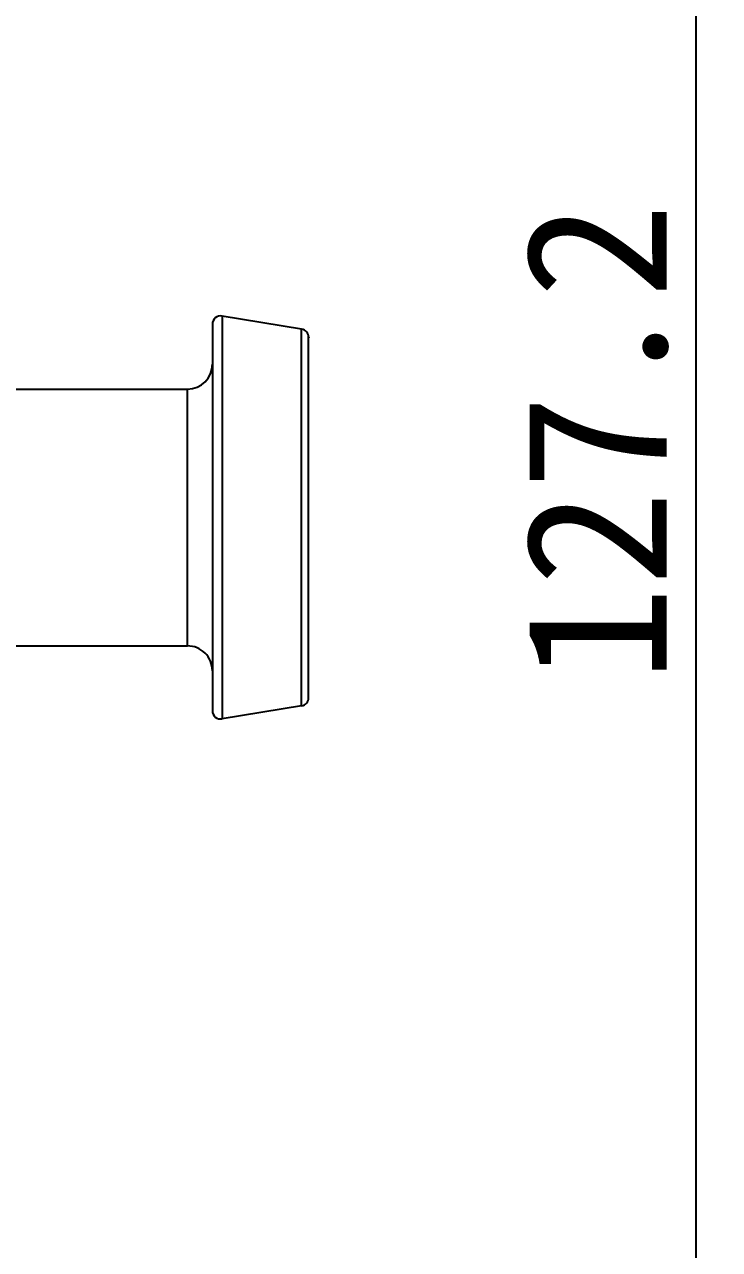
# Model space of a CAD drawing. Header units: millimetres. Extents: x 3817 to 4149, y 28263 to 28669.
# Drawn here: x 4107.1 to 4149, y 28522.5 to 28596.3 of the extents above; entities that cross this region are included whole.
import ezdxf

# ---------------------------------------------------------------- set-up
doc = ezdxf.new("R2010")
doc.units = ezdxf.units.MM
doc.styles.get("Standard").update_dxf_attribs({"font": ''})
doc.styles.get('Standard').set_extended_font_data('SimSun')
doc.dimstyles.new('副本 ISO-25-2bei', dxfattribs={"dimscale": 1.7, "dimtxt": 5, "dimasz": 5, "dimexe": 0.5, "dimexo": 0.625, "dimgap": 1, "dimtad": 1, "dimlfac": 0.0393, "dimdsep": 46, "dimtxsty": 'Standard', "dimcen": 2.5, "dimclrd": 1, "dimclre": 1, "dimclrt": 3, "dimadec": 0, "dimazin": 0, "dimtfac": 1, "dimtmove": 0, "dimatfit": 3, "dimfxl": 0, "dimarcsym": 0})

# ---------------------------------------------------------------- blocks, each defined once
blk = doc.blocks.new('*D6')
at = {"color": 1, "lineweight": -2, "transparency": 16777216}
for p, q in [((4082.649, 28634.732), (4148.416, 28634.732)), ((4147.566, 28626.232), (4147.566, 28516.056)), ((4108.126, 28507.556), (4148.416, 28507.556))]:
    blk.add_line(p, q, dxfattribs=at)
at = {"color": 1, "transparency": 16777216}
for points in [[(4146.149, 28626.232), (4148.982, 28626.232), (4147.566, 28634.732)], [(4146.149, 28516.056), (4148.982, 28516.056), (4147.566, 28507.556)]]:
    blk.add_solid(points, dxfattribs=at)
at = {"layer": 'Defpoints', "color": 0, "transparency": 16777216}
for p in [(4081.586, 28634.732), (4107.064, 28507.556), (4147.566, 28507.556)]:
    blk.add_point(p, dxfattribs=at)
at = {"color": 3, "transparency": 16777216, "insert": (4141.616, 28571.144), "char_height": 8.5, "attachment_point": 5, "rotation": 90, "bg_fill": 3, "box_fill_scale": 1.1, "bg_fill_color": 256, "bg_fill_true_color": 13158600, "bg_fill_transparency": 0}
blk.add_mtext('127.2', dxfattribs=at)

msp = doc.modelspace()

# ---------------------------------------------------------------- linework, layer by layer
for points, knots in [([(4118.998, 28578.766), (4118.854, 28578.789), (4118.706, 28578.748), (4118.594, 28578.653), (4118.594, 28578.653), (4118.482, 28578.558), (4118.418, 28578.419), (4118.418, 28578.272)], [0, 0, 0, 0, 0.5, 0.5, 0.5, 0.5, 1, 1, 1, 1]), ([(4124.224, 28577.486), (4124.224, 28577.493), (4124.219, 28577.497), (4124.214, 28577.497), (4124.214, 28577.497), (4124.209, 28577.497), (4124.203, 28577.493), (4124.203, 28577.486), (4124.203, 28577.486), (4124.203, 28577.481), (4124.209, 28577.477), (4124.214, 28577.477), (4124.214, 28577.477), (4124.219, 28577.477), (4124.224, 28577.481), (4124.224, 28577.486)], [0, 0, 0, 0, 0.25, 0.25, 0.25, 0.25, 0.5, 0.5, 0.5, 0.5, 0.75, 0.75, 0.75, 0.75, 1, 1, 1, 1]), ([(4118.418, 28557.382), (4118.418, 28557.78), (4118.26, 28558.161), (4117.979, 28558.442), (4117.979, 28558.442), (4117.698, 28558.723), (4117.316, 28558.881), (4116.919, 28558.881)], [0, 0, 0, 0, 0.5, 0.5, 0.5, 0.5, 1, 1, 1, 1]), ([(4118.418, 28554.973), (4118.418, 28554.827), (4118.482, 28554.687), (4118.594, 28554.593), (4118.594, 28554.593), (4118.706, 28554.497), (4118.854, 28554.456), (4118.998, 28554.48)], [0, 0, 0, 0, 0.5, 0.5, 0.5, 0.5, 1, 1, 1, 1])]:
    msp.add_open_spline(points, degree=3, knots=knots)
for points in [[(4118.418, 28578.272), (4118.418, 28578.272), (4118.418, 28554.973), (4118.418, 28554.973)], [(4123.795, 28577.98), (4123.795, 28577.98), (4118.998, 28578.766), (4118.998, 28578.766)], [(4118.998, 28578.766), (4118.998, 28578.766), (4118.998, 28554.48), (4118.998, 28554.48)], [(4123.795, 28555.266), (4123.795, 28555.266), (4123.795, 28577.98), (4123.795, 28577.98)], [(4124.214, 28577.486), (4124.214, 28577.732), (4124.036, 28577.94), (4123.795, 28577.98)], [(4124.214, 28555.759), (4124.214, 28555.759), (4124.214, 28577.486), (4124.214, 28577.486)], [(4116.919, 28574.365), (4117.747, 28574.365), (4118.418, 28575.036), (4118.418, 28575.864)], [(4105.727, 28574.365), (4105.727, 28574.365), (4116.919, 28574.365), (4116.919, 28574.365)], [(4116.919, 28558.881), (4116.919, 28558.881), (4116.919, 28574.365), (4116.919, 28574.365)], [(4105.727, 28558.881), (4105.727, 28558.881), (4116.919, 28558.881), (4116.919, 28558.881)], [(4123.795, 28555.266), (4123.795, 28555.266), (4118.998, 28554.48), (4118.998, 28554.48)], [(4123.795, 28555.266), (4124.036, 28555.306), (4124.214, 28555.514), (4124.214, 28555.759)]]:
    msp.add_open_spline(points, degree=3)

# ---------------------------------------------------------------- next in the draw order: dimensions: what is measured, and where the dimension line sits
dim = msp.add_linear_dim(base=(4147.566, 28507.556), p1=(4081.586, 28634.732), p2=(4107.064, 28507.556), angle=90, dimstyle='副本 ISO-25-2bei', override={"dimdec": 1, "dimlfac": 1, "dimtfill": 1})
dim.commit()
dim.dimension.update_dxf_attribs({"geometry": '*D6', "text_midpoint": (4141.616, 28571.144)})

doc.saveas('drawing.dxf')
